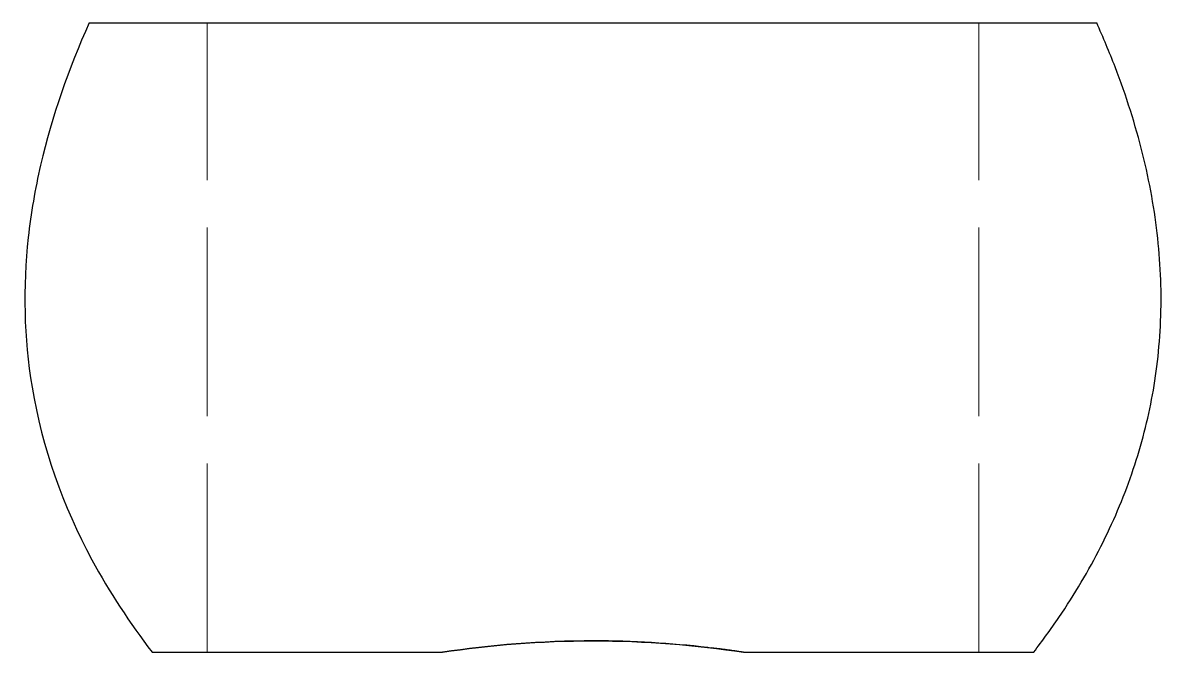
# Model space of a CAD drawing. Header units: millimetres. Extents: x -36.2 to 36.1, y -33 to 7.
import ezdxf

# ---------------------------------------------------------------- set-up
doc = ezdxf.new("R2010")
doc.units = ezdxf.units.MM
doc.linetypes.add('ACAD_ISO02W100', pattern=[15, 12, -3])
doc.layers.add('HIDDEN', color=7, linetype='ACAD_ISO02W100', lineweight=13)
doc.layers.add('VISIBLE', color=7, linetype='Continuous', lineweight=25)

msp = doc.modelspace()

# ---------------------------------------------------------------- linework, layer by layer
at = {"layer": 'HIDDEN'}
for p, q in [((-24.5, -33), (-24.5, 7)), ((24.5, -33), (24.5, 7))]:
    msp.add_line(p, q, dxfattribs=at)
for points, knots in [([(32, 7), (32.002, 7), (31.169, 7), (29.564, 7), (27.963, 7), (25.591, 7), (22.627, 7), (19.667, 7), (16.117, 7), (12.246, 7), (8.376, 7), (4.189, 7), (0, 7), (-4.189, 7), (-8.376, 7), (-12.246, 7), (-16.117, 7), (-19.667, 7), (-22.627, 7), (-25.591, 7), (-27.963, 7), (-29.564, 7), (-31.169, 7), (-32.002, 7), (-32, 7)], [0, 0, 0, 0, 0.0625, 0.0625, 0.0625, 0.125, 0.125, 0.125, 0.1875, 0.1875, 0.1875, 0.25, 0.25, 0.25, 0.3125, 0.3125, 0.3125, 0.375, 0.375, 0.375, 0.4375, 0.4375, 0.4375, 0.5, 0.5, 0.5, 0.5]), ([(-9.561, -33), (-12.242, -33), (-14.772, -33), (-17.035, -33), (-19.299, -33), (-21.295, -33), (-22.931, -33), (-24.569, -33), (-25.845, -33), (-26.703, -33), (-27.562, -33), (-28.001, -33), (-28, -33)], [0, 0, 0, 0, 0.25, 0.25, 0.25, 0.5, 0.5, 0.5, 0.75, 0.75, 0.75, 1, 1, 1, 1]), ([(28, -33), (28.001, -33), (27.562, -33), (26.703, -33), (25.845, -33), (24.569, -33), (22.931, -33), (21.295, -33), (19.299, -33), (17.035, -33), (14.772, -33), (12.242, -33), (9.561, -33)], [0, 0, 0, 0, 0.0486353, 0.0486353, 0.0486353, 0.0972707, 0.0972707, 0.0972707, 0.145906, 0.145906, 0.145906, 0.1945414, 0.1945414, 0.1945414, 0.1945414])]:
    msp.add_open_spline(points, degree=3, knots=knots, dxfattribs=at)
for points in [[(24.5, 7), (23.886, 7), (22.074, 7), (19.155, 7), (15.276, 7), (10.63, 7), (5.452, 7), (0, 7), (-5.452, 7), (-10.63, 7), (-15.276, 7), (-19.155, 7), (-22.074, 7), (-23.886, 7), (-24.5, 7)], [(-24.5, 7), (-24.346, 7), (-23.886, 7), (-23.125, 7), (-22.074, 7), (-20.745, 7), (-19.155, 7), (-17.324, 7), (-15.276, 7), (-13.035, 7), (-10.63, 7), (-8.092, 7), (-5.452, 7), (-2.743, 7), (0, 7)], [(0, 7), (2.743, 7), (5.452, 7), (8.092, 7), (10.63, 7), (13.035, 7), (15.276, 7), (17.324, 7), (19.155, 7), (20.745, 7), (22.074, 7), (23.125, 7), (23.886, 7), (24.346, 7), (24.5, 7)], [(-9.561, -33), (-11.41, -33), (-13.18, -33), (-14.858, -33), (-16.432, -33), (-17.891, -33), (-19.226, -33), (-20.426, -33), (-21.484, -33), (-22.392, -33), (-23.144, -33), (-23.734, -33), (-24.159, -33), (-24.415, -33), (-24.5, -33)], [(-24.5, -33), (-24.415, -33), (-24.159, -33), (-23.734, -33), (-23.144, -33), (-22.392, -33), (-21.484, -33), (-20.426, -33), (-19.226, -33), (-17.891, -33), (-16.432, -33), (-14.858, -33), (-13.18, -33), (-11.41, -33), (-9.561, -33)], [(7.552, -32.729), (7.286, -32.697)], [(9.561, -33), (11.41, -33), (13.18, -33), (14.858, -33), (16.432, -33), (17.891, -33), (19.226, -33), (20.426, -33), (21.484, -33), (22.392, -33), (23.144, -33), (23.734, -33), (24.159, -33), (24.415, -33), (24.5, -33)], [(24.5, -33), (24.415, -33), (24.159, -33), (23.734, -33), (23.144, -33), (22.392, -33), (21.484, -33), (20.426, -33), (19.226, -33), (17.891, -33), (16.432, -33), (14.858, -33), (13.18, -33), (11.41, -33), (9.561, -33)]]:
    msp.add_open_spline(points, degree=1, dxfattribs=at)
at = {"layer": 'VISIBLE'}
for points, knots in [([(-32, 7), (-33.304, 4.089), (-34.37, 1.066), (-35.087, -2.044), (-35.438, -3.563), (-35.699, -5.096), (-35.87, -6.645), (-36.218, -9.808), (-36.152, -13.02), (-35.625, -16.159), (-34.99, -19.995), (-33.665, -23.703), (-31.821, -27.122), (-30.713, -29.183), (-29.423, -31.143), (-28, -33)], [0, 0, 0, 0, 0.244651, 0.244651, 0.244651, 0.364012, 0.364012, 0.364012, 0.608042, 0.608042, 0.608042, 0.852693, 0.852693, 0.852693, 1, 1, 1, 1]), ([(-32, 7), (-32.002, 7), (-31.169, 7), (-29.564, 7), (-27.963, 7), (-25.591, 7), (-22.627, 7), (-19.667, 7), (-16.117, 7), (-12.246, 7), (-8.376, 7), (-4.189, 7), (0, 7), (4.189, 7), (8.376, 7), (12.246, 7), (16.117, 7), (19.667, 7), (22.627, 7), (25.591, 7), (27.963, 7), (29.564, 7), (31.169, 7), (32.002, 7), (32, 7)], [0, 0, 0, 0, 0.125, 0.125, 0.125, 0.25, 0.25, 0.25, 0.375, 0.375, 0.375, 0.5, 0.5, 0.5, 0.625, 0.625, 0.625, 0.75, 0.75, 0.75, 0.875, 0.875, 0.875, 1, 1, 1, 1]), ([(7.286, -32.697), (4.971, -32.43), (2.521, -32.28), (0.066, -32.278), (-3.255, -32.272), (-6.565, -32.544), (-9.561, -33)], [0, 0, 0, 0, 0.425128, 0.425128, 0.425128, 1, 1, 1, 1]), ([(-28, -33), (-28.001, -33), (-27.562, -33), (-26.703, -33), (-25.845, -33), (-24.569, -33), (-22.931, -33), (-21.295, -33), (-19.299, -33), (-17.035, -33), (-14.772, -33), (-12.242, -33), (-9.561, -33)], [0, 0, 0, 0, 0.25, 0.25, 0.25, 0.5, 0.5, 0.5, 0.75, 0.75, 0.75, 1, 1, 1, 1]), ([(9.561, -33), (12.242, -33), (14.772, -33), (17.035, -33), (19.299, -33), (21.295, -33), (22.931, -33), (24.569, -33), (25.845, -33), (26.703, -33), (27.562, -33), (28.001, -33), (28, -33)], [0, 0, 0, 0, 0.25, 0.25, 0.25, 0.5, 0.5, 0.5, 0.75, 0.75, 0.75, 1, 1, 1, 1])]:
    msp.add_open_spline(points, degree=3, knots=knots, dxfattribs=at)
for points, degree in [([(28, -33), (41.834, -14.942), (32, 7)], 2), ([(-9.561, -33), (-6.585, -32.547), (-3.299, -32.275), (0, -32.278)], 3), ([(0, -32.278), (3.299, -32.275), (6.585, -32.547), (9.561, -33)], 3), ([(9.561, -33), (8.576, -32.851), (7.552, -32.729)], 2)]:
    msp.add_open_spline(points, degree=degree, dxfattribs=at)

doc.saveas('drawing.dxf')
